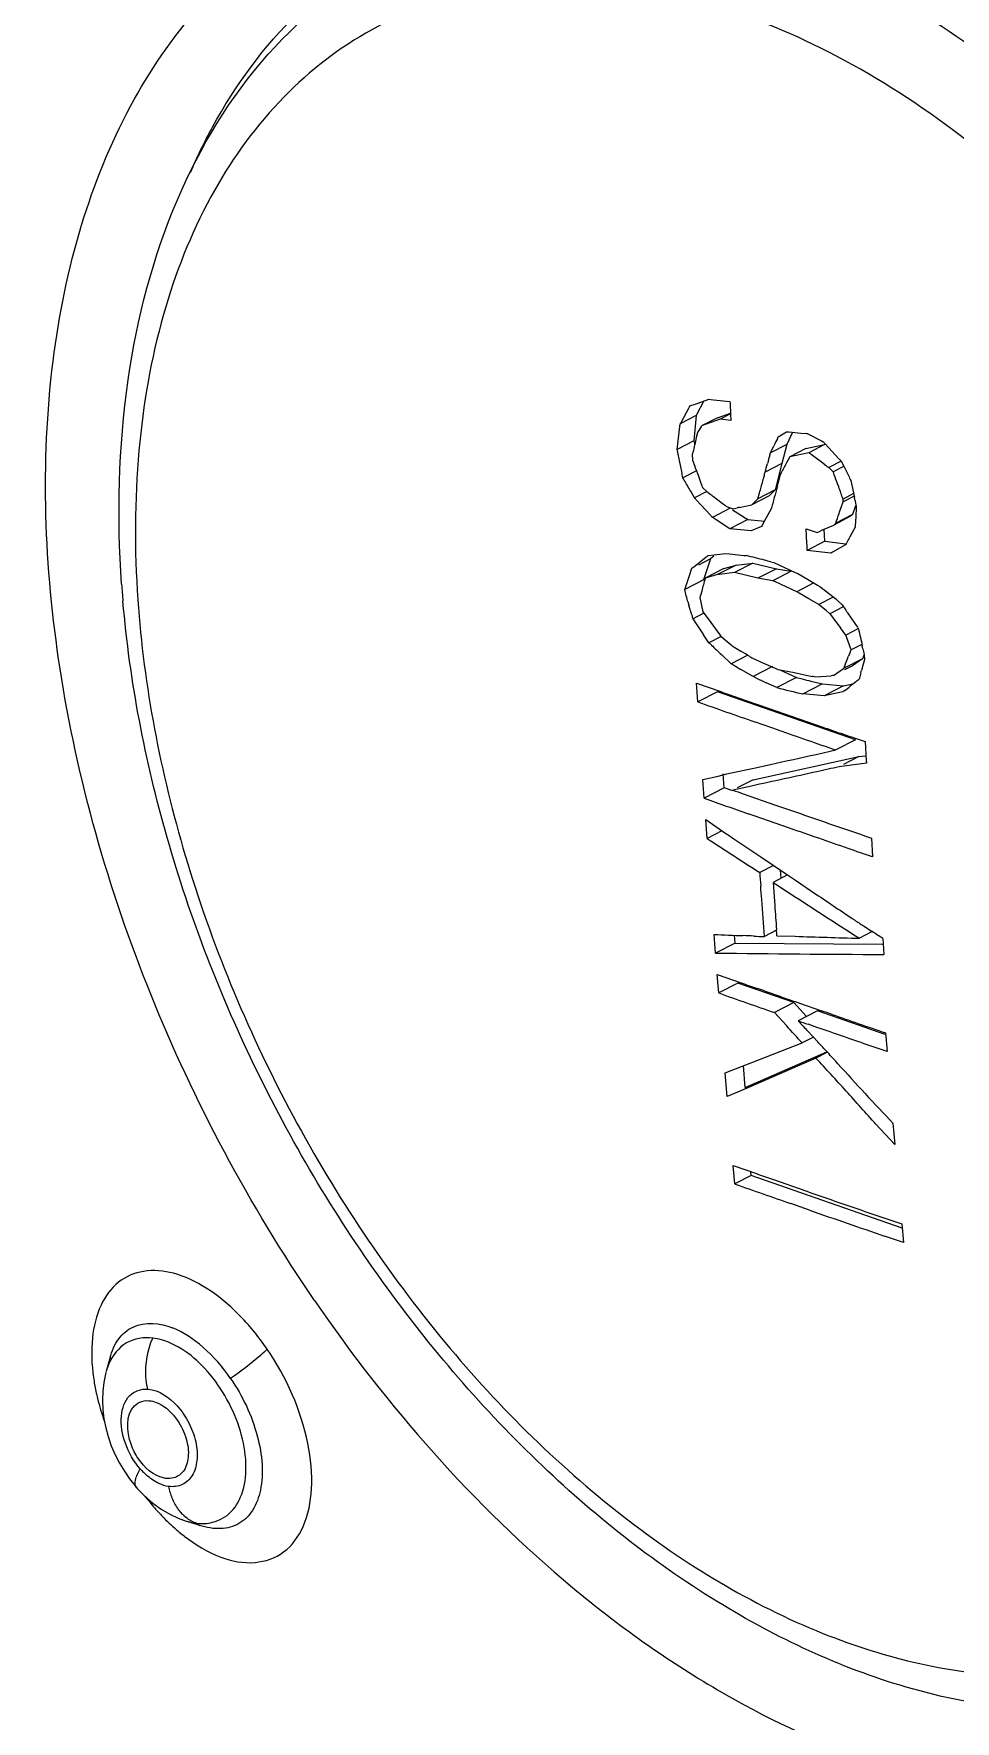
# Model space of a CAD drawing. Header units: millimetres. Extents: x 1241 to 1836, y -3 to 418.
# Drawn here: x 1631.25 to 1635.13, y 350.18 to 357.29 of the extents above; entities that cross this region are included whole.
import ezdxf

# ---------------------------------------------------------------- set-up
doc = ezdxf.new("R2010")
doc.units = ezdxf.units.MM
doc.header["$LTSCALE"] = 32.67
doc.layers.get('0').update_dxf_attribs({"linetype": 'CONTINUOUS'})
doc.layers.add('1', color=7, linetype='CONTINUOUS')

msp = doc.modelspace()

# ---------------------------------------------------------------- linework, layer by layer
at = {"color": 7, "linetype": 'Continuous'}
for p, q in [((1634.0128, 355.7224), (1634.0392, 355.7319)), ((1634.0392, 355.7319), (1634.0828, 355.7475)), ((1634.0719, 355.7436), (1634.0394, 355.6819)), ((1634.0828, 355.7475), (1634.0916, 355.7507)), ((1634.0916, 355.7507), (1634.1116, 355.7487)), ((1634.1116, 355.7487), (1634.1813, 355.7417)), ((1634.0394, 355.6819), (1633.9719, 355.6472)), ((1633.9765, 355.6555), (1634.0081, 355.7139)), ((1634.0394, 355.6819), (1634.029, 355.5756)), ((1634.1288, 355.6728), (1634.0613, 355.6381)), ((1634.1402, 355.6664), (1634.0613, 355.6381)), ((1634.1288, 355.6728), (1634.1838, 355.6925)), ((1634.184, 355.689), (1634.1402, 355.6664)), ((1634.185, 355.6619), (1634.1402, 355.6664)), ((1634.1847, 355.6709), (1634.185, 355.6619)), ((1633.9594, 355.5397), (1633.9719, 355.6472)), ((1634.0448, 355.6103), (1634.0396, 355.5893)), ((1634.0594, 355.635), (1634.0467, 355.6134)), ((1634.3851, 355.5922), (1634.42, 355.6138)), ((1634.4446, 355.6115), (1634.4206, 355.5602)), ((1634.43, 355.6129), (1634.48, 355.6079)), ((1634.48, 355.6079), (1634.5001, 355.6061)), ((1634.5102, 355.6051), (1634.5675, 355.5754)), ((1634.029, 355.5756), (1633.9594, 355.5397)), ((1634.0227, 355.5174), (1634.0238, 355.4946)), ((1634.029, 355.5756), (1634.0327, 355.5589)), ((1634.4206, 355.5602), (1634.3525, 355.5251)), ((1634.3525, 355.5251), (1634.367, 355.5548)), ((1634.4206, 355.5602), (1634.3996, 355.4796)), ((1634.5017, 355.543), (1634.4339, 355.5081)), ((1634.5139, 355.5253), (1634.4339, 355.5081)), ((1634.5017, 355.543), (1634.5804, 355.5596)), ((1634.5804, 355.5596), (1634.5139, 355.5253)), ((1634.5792, 355.4768), (1634.5232, 355.5184)), ((1634.5675, 355.5754), (1634.5747, 355.5717)), ((1634.5831, 355.5626), (1634.6255, 355.5171)), ((1634.6255, 355.5171), (1634.6422, 355.4988)), ((1633.9728, 355.4729), (1633.9698, 355.4861)), ((1634.04, 355.4488), (1633.9832, 355.4196)), ((1634.0238, 355.4946), (1634.0328, 355.4687)), ((1634.0374, 355.4558), (1634.0471, 355.4305)), ((1634.3996, 355.4796), (1634.3296, 355.4435)), ((1634.3996, 355.4796), (1634.3719, 355.3683)), ((1634.4339, 355.5081), (1634.4198, 355.4826)), ((1634.6505, 355.49), (1634.5979, 355.4629)), ((1634.6022, 355.4588), (1634.5979, 355.4629)), ((1634.6167, 355.4452), (1634.6022, 355.4588)), ((1634.6602, 355.4676), (1634.6167, 355.4452)), ((1634.6506, 355.4896), (1634.6638, 355.4625)), ((1634.0471, 355.4305), (1634.0518, 355.4178)), ((1634.0518, 355.4178), (1634.0608, 355.3922)), ((1634.0652, 355.3795), (1634.0839, 355.3617)), ((1634.3129, 355.3807), (1634.3159, 355.393)), ((1634.3814, 355.3846), (1634.3796, 355.3777)), ((1634.6401, 355.381), (1634.6352, 355.3936)), ((1634.6906, 355.4088), (1634.7065, 355.3361)), ((1634.032, 355.3354), (1634.0161, 355.3633)), ((1634.0838, 355.362), (1634.032, 355.3354)), ((1634.0991, 355.2621), (1634.0404, 355.3261)), ((1634.0839, 355.3617), (1634.1024, 355.3477)), ((1634.1116, 355.3407), (1634.1489, 355.3129)), ((1634.1489, 355.3129), (1634.1581, 355.306)), ((1634.221, 355.2951), (1634.2739, 355.3064)), ((1634.3469, 355.344), (1634.2739, 355.3064)), ((1634.2739, 355.3064), (1634.2994, 355.331)), ((1634.3719, 355.3683), (1634.2994, 355.331)), ((1634.2994, 355.331), (1634.3064, 355.3559)), ((1634.3719, 355.3683), (1634.3469, 355.344)), ((1634.6515, 355.2986), (1634.6589, 355.3188)), ((1634.7025, 355.353), (1634.6583, 355.3302)), ((1634.6589, 355.3188), (1634.6583, 355.3302)), ((1634.705, 355.3425), (1634.6589, 355.3188)), ((1634.709, 355.3241), (1634.7114, 355.312)), ((1634.1819, 355.2914), (1634.1074, 355.253)), ((1634.1237, 355.2423), (1634.1155, 355.2476)), ((1634.1811, 355.2048), (1634.1237, 355.2423)), ((1634.1673, 355.299), (1634.1945, 355.2894)), ((1634.2563, 355.2436), (1634.1811, 355.2048)), ((1634.1917, 355.2851), (1634.2563, 355.2436)), ((1634.1945, 355.2894), (1634.2122, 355.2932)), ((1634.2563, 355.2436), (1634.3267, 355.2364)), ((1634.3412, 355.2638), (1634.3189, 355.2224)), ((1634.3552, 355.2892), (1634.3412, 355.2638)), ((1634.6902, 355.2575), (1634.6188, 355.2207)), ((1634.6985, 355.2656), (1634.6274, 355.2289)), ((1634.6985, 355.2656), (1634.6902, 355.2575)), ((1634.7103, 355.3012), (1634.6985, 355.2656)), ((1634.2707, 355.1958), (1634.1811, 355.2048)), ((1634.3144, 355.2141), (1634.2707, 355.1958)), ((1634.5029, 355.2047), (1634.5485, 355.1889)), ((1634.5485, 355.1889), (1634.5564, 355.1925)), ((1634.5564, 355.1925), (1634.5723, 355.1997)), ((1634.5723, 355.1997), (1634.6188, 355.2207)), ((1634.5822, 355.1521), (1634.5786, 355.2025)), ((1634.6188, 355.2207), (1634.6274, 355.2289)), ((1634.7093, 355.2121), (1634.6951, 355.1867)), ((1634.7099, 355.2219), (1634.7093, 355.2121)), ((1634.0817, 355.0862), (1634.0894, 355.0922)), ((1634.0894, 355.0922), (1634.1129, 355.0951)), ((1634.1133, 355.0896), (1634.0991, 355.0783)), ((1634.1129, 355.0951), (1634.1521, 355.0998)), ((1634.1521, 355.0998), (1634.16, 355.1008)), ((1634.16, 355.1008), (1634.1799, 355.0988)), ((1634.1799, 355.0988), (1634.2396, 355.0927)), ((1634.2396, 355.0927), (1634.2495, 355.0917)), ((1634.5822, 355.1521), (1634.5076, 355.1137)), ((1634.6069, 355.1019), (1634.5076, 355.1137)), ((1634.5822, 355.1521), (1634.6686, 355.1413)), ((1634.6098, 355.1035), (1634.6069, 355.1019)), ((1634.6137, 355.1057), (1634.6098, 355.1035)), ((1634.6681, 355.1368), (1634.6137, 355.1057)), ((1634.0109, 355.0081), (1634.0214, 355.0383)), ((1634.0214, 355.0383), (1634.0351, 355.0492)), ((1634.0351, 355.0492), (1634.0817, 355.0862)), ((1634.0991, 355.0783), (1634.0483, 355.0521)), ((1634.0991, 355.0783), (1634.0698, 354.9896)), ((1634.1553, 355.0368), (1634.0769, 354.9965)), ((1634.2075, 355.0516), (1634.1294, 355.0114)), ((1634.2, 355.02), (1634.1372, 355.0123)), ((1634.1553, 355.0368), (1634.2075, 355.0516)), ((1634.2779, 355.0601), (1634.2, 355.02)), ((1634.2993, 354.9964), (1634.2, 355.02)), ((1634.2075, 355.0516), (1634.2779, 355.0601)), ((1634.2779, 355.0601), (1634.3772, 355.0365)), ((1634.3772, 355.0365), (1634.2993, 354.9964)), ((1634.354, 355.0654), (1634.3671, 355.062)), ((1634.4401, 355.0256), (1634.3624, 354.9856)), ((1634.3671, 355.062), (1634.4119, 355.0415)), ((1634.3772, 355.0365), (1634.4401, 355.0256)), ((1634.4119, 355.0415), (1634.4567, 355.021)), ((1634.4567, 355.021), (1634.468, 355.0158)), ((1633.991, 354.949), (1634.0109, 355.0081)), ((1634.0698, 354.9896), (1633.991, 354.949)), ((1634.1294, 355.0114), (1634.0769, 354.9965)), ((1634.1372, 355.0123), (1634.1294, 355.0114)), ((1634.3624, 354.9856), (1634.2993, 354.9964)), ((1634.3736, 354.9805), (1634.3624, 354.9856)), ((1634.4184, 354.96), (1634.3736, 354.9805)), ((1634.4632, 354.9395), (1634.4184, 354.96)), ((1634.5351, 354.9766), (1634.4633, 354.9395)), ((1634.468, 355.0159), (1634.5091, 354.9918)), ((1634.5091, 354.9918), (1634.5502, 354.9677)), ((1634.5502, 354.9677), (1634.5606, 354.9617)), ((1634.5606, 354.9617), (1634.6023, 354.9288)), ((1634.0203, 354.8416), (1634.0087, 354.8813)), ((1634.0549, 354.9153), (1634.0673, 354.8554)), ((1634.0623, 354.9421), (1634.0574, 354.9242)), ((1634.4735, 354.9335), (1634.4633, 354.9395)), ((1634.5147, 354.9094), (1634.4735, 354.9335)), ((1634.5558, 354.8853), (1634.5147, 354.9094)), ((1634.6172, 354.917), (1634.5558, 354.8854)), ((1634.561, 354.8811), (1634.5558, 354.8854)), ((1634.5871, 354.8598), (1634.561, 354.8811)), ((1634.6023, 354.9288), (1634.6273, 354.9091)), ((1634.6592, 354.876), (1634.6028, 354.847)), ((1634.6273, 354.9091), (1634.6356, 354.9025)), ((1634.6356, 354.9025), (1634.6546, 354.8849)), ((1634.6546, 354.8849), (1634.6697, 354.8623)), ((1634.0248, 354.8259), (1634.0704, 354.8494)), ((1634.0673, 354.8554), (1634.0932, 354.8199)), ((1634.0932, 354.8199), (1634.1192, 354.7851)), ((1634.6028, 354.847), (1634.5871, 354.8598)), ((1634.6773, 354.851), (1634.7079, 354.8061)), ((1634.7079, 354.8061), (1634.7192, 354.7894)), ((1634.0927, 354.7244), (1634.0705, 354.758)), ((1634.1442, 354.7509), (1634.0927, 354.7244)), ((1634.1192, 354.7851), (1634.1391, 354.7579)), ((1634.1444, 354.7506), (1634.1859, 354.7163)), ((1634.6707, 354.7569), (1634.6481, 354.787)), ((1634.7229, 354.7838), (1634.6707, 354.7569)), ((1634.6922, 354.694), (1634.6731, 354.7499)), ((1634.1867, 354.636), (1634.1457, 354.6747)), ((1634.2563, 354.6718), (1634.1867, 354.636)), ((1634.191, 354.7121), (1634.2279, 354.6892)), ((1634.6644, 354.6245), (1634.6816, 354.6678)), ((1634.6851, 354.6765), (1634.6922, 354.694)), ((1634.7379, 354.7175), (1634.6922, 354.694)), ((1634.7478, 354.675), (1634.7408, 354.657)), ((1634.7421, 354.699), (1634.7447, 354.687)), ((1634.7472, 354.6752), (1634.7485, 354.6525)), ((1634.2789, 354.5816), (1634.2277, 354.6117)), ((1634.2741, 354.6608), (1634.3228, 354.6389)), ((1634.3615, 354.6241), (1634.2789, 354.5816)), ((1634.3228, 354.6389), (1634.3717, 354.617)), ((1634.3717, 354.617), (1634.3839, 354.6115)), ((1634.3839, 354.6115), (1634.447, 354.6007)), ((1634.3922, 354.6101), (1634.4623, 354.578)), ((1634.447, 354.6007), (1634.4772, 354.594)), ((1634.4772, 354.594), (1634.5275, 354.5827)), ((1634.6178, 354.5862), (1634.6609, 354.6158)), ((1634.7408, 354.657), (1634.6609, 354.6158)), ((1634.6985, 354.6278), (1634.6639, 354.6099)), ((1634.7408, 354.657), (1634.6985, 354.6278)), ((1634.7339, 354.5983), (1634.7288, 354.5802)), ((1634.7434, 354.6342), (1634.7362, 354.6072)), ((1634.7485, 354.6525), (1634.7434, 354.6342)), ((1634.0411, 354.5544), (1634.1431, 354.5183)), ((1634.0461, 354.4752), (1634.0411, 354.5544)), ((1634.29, 354.5764), (1634.2789, 354.5816)), ((1634.3796, 354.5354), (1634.3348, 354.5559)), ((1634.4623, 354.578), (1634.3796, 354.5354)), ((1634.4883, 354.5088), (1634.5707, 354.5513)), ((1634.5376, 354.5805), (1634.5641, 354.5824)), ((1634.5641, 354.5824), (1634.6087, 354.5855)), ((1634.5717, 354.5512), (1634.6601, 354.5422)), ((1634.6601, 354.5422), (1634.5782, 354.5)), ((1634.6601, 354.5422), (1634.7002, 354.5506)), ((1634.7185, 354.5651), (1634.7107, 354.5589)), ((1634.1292, 354.518), (1634.0461, 354.4752)), ((1634.7114, 354.3154), (1634.1292, 354.518)), ((1634.1772, 354.5064), (1634.2446, 354.483)), ((1634.2446, 354.483), (1634.3474, 354.447)), ((1634.5782, 354.5), (1634.4883, 354.5088)), ((1634.6578, 354.517), (1634.5782, 354.5)), ((1634.3855, 354.3564), (1634.2886, 354.3901)), ((1634.3474, 354.447), (1634.5691, 354.3701)), ((1634.7114, 354.3154), (1634.6281, 354.2725)), ((1634.7052, 354.3233), (1634.7513, 354.3078)), ((1634.7513, 354.3078), (1634.7564, 354.2272)), ((1634.2793, 354.1469), (1634.7252, 354.2446)), ((1634.5449, 354.254), (1634.6281, 354.2725)), ((1634.7252, 354.2446), (1634.6598, 354.2109)), ((1634.7252, 354.2446), (1634.7529, 354.2483)), ((1634.1316, 354.1626), (1634.1686, 354.1712)), ((1634.1574, 354.1124), (1634.1533, 354.1721)), ((1634.1686, 354.1712), (1634.1807, 354.174)), ((1634.1807, 354.174), (1634.2817, 354.1962)), ((1634.2817, 354.1962), (1634.3528, 354.2118)), ((1634.757, 354.2173), (1634.6415, 354.2015)), ((1634.0676, 354.1478), (1634.1316, 354.1626)), ((1634.073, 354.0688), (1634.0676, 354.1478)), ((1634.1574, 354.1124), (1634.073, 354.0688)), ((1634.193, 354.1), (1634.1574, 354.1124)), ((1634.2717, 354.1201), (1634.1943, 354.1031)), ((1634.2793, 354.1469), (1634.2124, 354.1125)), ((1634.2369, 354.0881), (1634.3739, 354.0404)), ((1634.0847, 353.8998), (1634.0792, 353.9787)), ((1634.0792, 353.9787), (1634.1503, 353.9301)), ((1634.2839, 353.9947), (1634.2583, 354.0036)), ((1634.4324, 353.9431), (1634.2839, 353.9947)), ((1634.1474, 353.9321), (1634.0848, 353.8998)), ((1634.1738, 353.9143), (1634.1972, 353.8985)), ((1634.1972, 353.8985), (1634.2648, 353.8531)), ((1634.7777, 353.9011), (1634.7831, 353.8222)), ((1634.2648, 353.8531), (1634.3119, 353.8214)), ((1634.3119, 353.8214), (1634.4243, 353.7458)), ((1634.365, 353.7857), (1634.307, 353.7558)), ((1634.4243, 353.7458), (1634.3632, 353.7143)), ((1634.3969, 353.7317), (1634.3946, 353.7658)), ((1634.4243, 353.7458), (1634.4574, 353.7235)), ((1634.3632, 353.7143), (1634.3704, 353.6167)), ((1634.4574, 353.7235), (1634.5442, 353.6651)), ((1634.7445, 353.531), (1634.7815, 353.5069)), ((1634.1207, 353.4164), (1634.1146, 353.495)), ((1634.2029, 353.4587), (1634.1207, 353.4164)), ((1634.2029, 353.4587), (1634.2007, 353.4912)), ((1634.2029, 353.4587), (1634.8252, 353.454)), ((1634.378, 353.5122), (1634.3269, 353.4859)), ((1634.3798, 353.4894), (1634.4564, 353.487)), ((1634.7813, 353.5067), (1634.7271, 353.4788)), ((1634.8254, 353.4781), (1634.8287, 353.4332)), ((1634.8287, 353.4332), (1634.8304, 353.4106)), ((1634.1277, 353.3266), (1634.2292, 353.2907)), ((1634.1339, 353.2481), (1634.1277, 353.3266)), ((1634.2147, 353.2897), (1634.1339, 353.2481)), ((1634.4512, 353.2074), (1634.2147, 353.2897)), ((1634.2633, 353.2788), (1634.2975, 353.2669)), ((1634.4512, 353.2074), (1634.3695, 353.1653)), ((1634.4512, 353.2074), (1634.5043, 353.1484)), ((1634.5512, 353.1725), (1634.4695, 353.1305)), ((1634.4785, 353.2038), (1634.5679, 353.1729)), ((1634.8356, 353.0736), (1634.5512, 353.1725)), ((1634.4208, 353.109), (1634.3695, 353.1653)), ((1634.5526, 353.1018), (1634.511, 353.1161)), ((1634.2731, 352.9552), (1634.4858, 353.0376)), ((1634.5335, 353.0622), (1634.4858, 353.0376)), ((1634.5098, 353.087), (1634.5514, 353.0426)), ((1634.844, 353.0015), (1634.7602, 353.0299)), ((1634.8378, 353.08), (1634.844, 353.0015)), ((1634.2452, 352.8502), (1634.5906, 353.0005)), ((1634.5441, 352.9738), (1634.2562, 352.8488)), ((1634.5923, 352.9987), (1634.5441, 352.9738)), ((1634.1614, 352.9121), (1634.2731, 352.9552)), ((1634.17, 352.8114), (1634.1614, 352.9121)), ((1634.2452, 352.8502), (1634.2389, 352.9419)), ((1634.2562, 352.8488), (1634.17, 352.8114)), ((1634.8763, 352.6095), (1634.7969, 352.6952)), ((1634.8687, 352.699), (1634.8763, 352.6095)), ((1634.1954, 352.521), (1634.297, 352.4851)), ((1634.2025, 352.443), (1634.1954, 352.521)), ((1634.2711, 352.4783), (1634.2025, 352.443)), ((1634.2711, 352.4783), (1634.27, 352.4946)), ((1634.9074, 352.2568), (1634.2711, 352.4783)), ((1634.3652, 352.4614), (1634.5017, 352.4136)), ((1634.5172, 352.3326), (1634.4384, 352.3602)), ((1634.9056, 352.2744), (1634.9126, 352.1963)), ((1634.9126, 352.1963), (1634.8332, 352.2234)), ((1631.568, 351.7101), (1631.5653, 351.7027)), ((1631.6733, 351.1707), (1631.6794, 351.1637)), ((1631.7147, 351.1273), (1631.7483, 351.0981)), ((1631.7483, 351.0981), (1631.7836, 351.0726)), ((1631.8555, 351.0345), (1631.8889, 351.0224)), ((1631.8889, 351.0224), (1631.8903, 351.022)), ((1631.8903, 351.022), (1631.8977, 351.0199)), ((1631.8904, 351.0222), (1631.9128, 351.0151)), ((1631.9128, 351.0151), (1631.9278, 351.0101)), ((1631.9184, 351.0132), (1631.9362, 351.0073)), ((1631.9362, 351.0073), (1631.9461, 351.0039))]:
    msp.add_line(p, q, dxfattribs=at)
for points in [[(1631.5653, 351.7027), (1631.5558, 351.6681), (1631.5518, 351.6538)], [(1631.5517, 351.653), (1631.5486, 351.6413), (1631.5415, 351.6062), (1631.5371, 351.5695), (1631.5357, 351.5309), (1631.5374, 351.4917), (1631.542, 351.4533), (1631.5494, 351.4156), (1631.5596, 351.3782), (1631.573, 351.3399), (1631.5893, 351.3019), (1631.6077, 351.2659)], [(1631.6077, 351.2659), (1631.6281, 351.2318), (1631.6503, 351.1996), (1631.6733, 351.1707)], [(1631.6794, 351.1637), (1631.6828, 351.16), (1631.7147, 351.1273)], [(1631.7836, 351.0726), (1631.8195, 351.0514), (1631.8555, 351.0345)]]:
    msp.add_lwpolyline(points, dxfattribs=at)
for centre, radius, start, end in [((1633.0781, 356.2324), 1.0648, 330.86171, 331.38333), ((1634.8423, 355.1735), 0.9909, 150.89582, 151.44447), ((1634.3961, 355.4019), 0.4085, 148.81436, 149.32285), ((1633.6975, 355.854), 0.423, 328.8115, 329.30142), ((1633.738, 355.9083), 0.7202, 333.29146, 333.9643), ((1634.6395, 357.8887), 2.2855, 264.4882, 264.74156), ((1634.2791, 353.1818), 2.4344, 84.55336, 84.79153), ((1634.8014, 355.3314), 0.8005, 165.81173, 166.56759), ((1633.6702, 355.7178), 0.709, 343.45244, 344.22622), ((1635.2981, 355.1253), 1.0254, 153.38601, 155.23484), ((1631.0612, 350.8947), 5.7762, 53.17583, 53.29094), ((1632.966, 354.0877), 2.1887, 42.36544, 42.69025), ((1634.7393, 355.7115), 0.7471, 198.96417, 200.01093), ((1635.3263, 355.2278), 1.0182, 163.56422, 165.68044), ((1640.9229, 363.96), 10.5928, 233.21139, 233.33712), ((1633.5723, 355.0698), 1.1098, 19.06177, 19.77358), ((1636.1766, 356.9012), 2.0787, 222.42838, 222.77056), ((1633.2317, 354.9863), 0.8675, 29.24036, 29.96106), ((1634.9358, 355.6917), 0.9248, 198.89339, 199.73112), ((1633.5439, 355.5693), 0.7917, 344.36554, 346.22213), ((1635.0838, 355.2049), 0.7906, 164.35682, 166.2322), ((1640.7126, 353.6204), 6.6382, 164.17407, 164.28812), ((1633.312, 355.7183), 1.054, 344.17102, 344.88854), ((1634.8732, 355.2517), 0.5094, 165.68119, 166.47961), ((1633.9879, 355.4838), 0.4058, 345.84708, 347.83356), ((1635.1417, 355.0229), 0.8538, 150.67058, 151.3101), ((1635.4733, 355.7945), 0.8727, 205.57777, 206.23237), ((1633.0334, 354.4238), 1.3521, 41.86151, 42.39283), ((1634.9428, 356.4486), 1.3851, 232.64074, 233.12028), ((1635.2038, 356.6759), 1.7235, 232.64307, 233.02688), ((1634.1482, 355.2134), 0.5716, 11.70168, 12.39897), ((1633.7975, 355.1406), 0.9298, 11.38288, 11.71243), ((1635.5329, 355.4751), 0.8375, 191.22998, 192.06854), ((1635.0245, 356.0926), 1.2434, 221.90963, 222.47368), ((1633.0283, 353.6055), 1.9695, 56.49371, 56.77812), ((1635.0253, 351.5111), 3.8685, 101.99905, 102.13289), ((1635.0573, 355.0931), 0.729, 163.64924, 164.38781), ((1635.2154, 354.7244), 1.0255, 150.94917, 151.4772), ((1633.7123, 355.1649), 0.7915, 2.13916, 2.87893), ((1635.2873, 354.8672), 0.6729, 151.65372, 152.45286), ((1633.1146, 350.3411), 4.8842, 76.09, 76.56277), ((1633.0508, 350.113), 5.1209, 75.55982, 76.01156), ((1632.7026, 348.7343), 6.5429, 75.38089, 75.61771), ((1636.236, 355.2932), 4.6305, 183.9808, 184.88203), ((1649.9388, 350.7077), 16.4314, 164.87016, 165.0664), ((1635.7233, 355.3931), 1.7893, 196.16686, 196.6192), ((1635.2271, 354.5975), 1.2145, 164.39683, 164.83213), ((1634.8738, 355.0915), 0.8893, 196.3229, 197.36489), ((1651.9283, 366.8228), 21.5514, 213.82552, 214.04308), ((1660.5219, 374.3861), 32.4588, 217.01082, 217.14354), ((1636.7185, 356.2346), 2.466, 213.81353, 214.12947), ((1635.3496, 355.6381), 1.4968, 216.02391, 216.36747), ((1633.6559, 354.4107), 1.0722, 18.43821, 18.83695), ((1636.7461, 356.1535), 2.4433, 213.94057, 214.1062), ((1653.4217, 358.9614), 19.1596, 192.59481, 192.8173), ((1632.1192, 352.6326), 2.8758, 46.37341, 46.66632), ((1636.8277, 357.5781), 3.9526, 226.42972, 227.27013), ((1635.0409, 355.7406), 1.3342, 230.14796, 230.4345), ((1630.9628, 349.3399), 6.2671, 58.20429, 58.6009), ((1636.1383, 357.6856), 3.5531, 238.17897, 238.35348), ((1635.4965, 354.3428), 0.8773, 157.6448, 158.25785), ((1633.5885, 354.4516), 1.1799, 12.103, 12.69726), ((1636.1184, 354.9805), 1.4047, 192.05809, 192.55342), ((1631.7244, 350.4749), 4.8351, 59.24394, 59.38488), ((1636.6835, 358.8011), 4.8561, 239.19987, 239.62092), ((1635.6904, 354.2022), 1.1095, 157.62625, 158.11204), ((1633.9327, 354.8134), 0.8296, 344.96958, 345.60906), ((1642.266, 371.9209), 19.0905, 245.30429, 245.45202), ((1635.2841, 358.0172), 3.5974, 255.43843, 257.21889), ((1635.4336, 358.3013), 3.8479, 255.37969, 255.75042), ((1635.4248, 358.2667), 3.8122, 255.75078, 256.30905), ((1635.4286, 358.2823), 3.8282, 256.30924, 256.68435), ((1633.4982, 349.9007), 4.7938, 77.47842, 77.60198), ((1635.4332, 358.302), 3.8484, 256.68423, 256.87345), ((1635.4367, 358.3167), 3.8636, 256.87345, 257.06349), ((1634.8433, 351.4341), 3.1601, 94.09165, 94.25698), ((1637.0439, 351.4994), 3.847, 128.191, 128.33437), ((1631.8133, 358.1543), 4.6174, 308.14543, 308.50448), ((1637.6349, 350.8529), 4.7207, 128.2751, 128.62645), ((1632.0571, 357.95), 4.3059, 308.17605, 308.30839), ((1635.7057, 354.3032), 1.0154, 164.1681, 164.69491), ((1649.9489, 399.3689), 47.6271, 250.4942, 250.80332), ((1638.5978, 367.2247), 13.4647, 250.67979, 250.83358), ((1652.5466, 406.4916), 55.2079, 250.79439, 251.06074), ((1639.1368, 367.4643), 13.868, 250.7698, 250.96651), ((1641.4419, 374.2163), 21.0026, 251.02896, 251.29182), ((1622.0479, 410.6962), 57.8092, 282.289681, 282.484593), ((1636.6268, 354.3352), 1.8735, 183.3054, 183.60761), ((1638.3032, 365.8201), 12.4167, 250.67462, 250.88369), ((1647.8986, 393.085), 41.3933, 250.4879, 250.75991), ((1657.5579, 420.6221), 70.5026, 250.801678, 251.148835), ((1673.4137, 414.3707), 72.1352, 236.960926, 237.171279), ((1638.3161, 360.0682), 7.4182, 235.83606, 236.05501), ((1591.5359, 230.3175), 130.8563, 70.749198, 70.863893), ((1648.2567, 354.7754), 13.9868, 184.18018, 184.40928), ((1626.279, 353.0901), 8.0554, 3.92729, 4.34254), ((1674.1919, 414.8726), 72.984, 236.926263, 237.266561), ((1646.5894, 354.4384), 12.2466, 183.84726, 184.08328), ((1644.2587, 354.2962), 9.9117, 184.22278, 184.51897), ((1638.3429, 359.0608), 6.5975, 236.55386, 236.94704), ((1635.1371, 376.1121), 22.6402, 267.41144, 267.7195), ((1633.9327, 345.5948), 7.9008, 87.46327, 87.79847), ((1634.9357, 367.9192), 14.4461, 267.40812, 267.5849), ((1624.6693, 352.7563), 9.7381, 4.3172, 4.47), ((1637.5775, 452.8405), 99.4026, 268.200704, 268.3568), ((1631.0576, 347.7771), 6.8335, 56.53908, 56.97891), ((1635.1077, 431.7066), 78.2965, 269.277705, 269.797095), ((1657.2309, 418.6131), 69.3257, 250.538918, 250.745312), ((1638.6498, 365.8987), 13.3606, 250.67837, 250.83315), ((1627.308, 333.1344), 21.3113, 70.66003, 70.85435), ((1643.636, 379.5965), 27.9364, 250.61975, 250.76798), ((1639.5844, 368.0253), 15.6763, 250.8192, 250.9916), ((1627.4443, 332.6495), 21.7246, 70.73352, 70.85819), ((1639.4894, 357.7483), 6.8208, 222.61145, 223.10899), ((1639.0758, 366.3919), 14.0386, 250.84563, 251.02468), ((1629.0434, 347.8805), 7.5488, 42.67073, 43.1435), ((1629.312, 348.1422), 7.174, 42.07976, 42.5881), ((1641.6949, 373.6215), 22.3937, 250.70949, 250.89436), ((1658.7642, 422.0575), 73.8205, 250.565922, 250.759994), ((1657.6743, 418.9826), 70.4869, 250.807046, 251.154312), ((1652.2966, 403.2774), 53.9581, 250.76131, 251.11647), ((1632.3672, 351.751), 0.878, 188.12496, 191.92451), ((1631.919, 351.4398), 0.2987, 221.56345, 225.14666), ((1632.5403, 351.764), 1.0424, 217.79446, 221.12995), ((1632.4998, 351.7284), 0.9885, 221.12147, 224.54059), ((1632.4305, 351.6594), 0.8907, 224.50069, 229.67286), ((1631.9967, 351.1709), 0.1724, 220.60052, 227.76168), ((1632.372, 351.5915), 0.8011, 229.72476, 231.75684), ((1631.964, 351.2624), 0.2514, 254.71268, 261.90687), ((1631.9614, 351.2463), 0.2352, 261.98347, 262.93278), ((1631.9565, 351.2055), 0.194, 262.88162, 271.43671), ((1631.9567, 351.1926), 0.1811, 271.46941, 280.37985), ((1632.3529, 351.5676), 0.7705, 231.76715, 232.19281)]:
    msp.add_arc(centre, radius, start, end, dxfattribs=at)
for points, knots in [([(1632.4303, 351.9516), (1632.1545, 352.3546), (1631.6964, 353.2117), (1631.3101, 354.5626), (1631.2661, 355.6797), (1631.4271, 356.4755), (1631.6316, 356.9838), (1631.9198, 357.4082), (1632.2852, 357.7345), (1632.7167, 357.9498), (1633.1985, 358.0463), (1633.7138, 358.0232), (1634.451, 357.8304), (1634.9696, 357.5253), (1635.2921, 357.2776)], [0, 0, 0, 0, 0.153873, 0.303399, 0.439597, 0.501144, 0.558098, 0.611087, 0.661377, 0.710765, 0.761237, 0.814541, 0.871885, 1, 1, 1, 1]), ([(1636.4725, 355.9075), (1636.2399, 356.2444), (1635.7337, 356.8459), (1634.9709, 357.4252), (1634.3418, 357.7148), (1633.8966, 357.8365), (1633.4725, 357.8688), (1633.2026, 357.8299), (1633.0773, 357.7957)], [0, 0, 0, 0, 0.298994, 0.569805, 0.691403, 0.802937, 0.905115, 1, 1, 1, 1]), ([(1631.6167, 354.9717), (1631.5968, 355.258), (1631.609, 355.8118), (1631.8092, 356.5853), (1632.1935, 357.2229), (1632.5719, 357.5227), (1632.7752, 357.6274)], [0, 0, 0, 0, 0.28159, 0.539081, 0.775598, 1, 1, 1, 1]), ([(1637.1911, 353.3517), (1637.1204, 353.8137), (1636.8445, 354.7308), (1636.1357, 355.9455), (1635.3342, 356.7689), (1634.619, 357.2231), (1634.0904, 357.4381), (1633.5708, 357.5287), (1633.0781, 357.4882), (1632.6332, 357.3139), (1632.2579, 357.0128), (1631.9678, 356.6013), (1631.7708, 356.0976), (1631.6712, 355.5206), (1631.6704, 355.1144), (1631.6849, 354.9049)], [0, 0, 0, 0, 0.146983, 0.29735, 0.43883, 0.503329, 0.562709, 0.617158, 0.667712, 0.716257, 0.765207, 0.816859, 0.872837, 0.933956, 1, 1, 1, 1]), ([(1631.9069, 356.707), (1631.9351, 356.772), (1632.0534, 357.0159), (1632.2165, 357.2391), (1632.3598, 357.3788)], [0, 0, 0, 0, 0.261538, 1, 1, 1, 1]), ([(1636.4844, 350.4266), (1636.2634, 350.3128), (1635.7521, 350.1748), (1634.9395, 350.274), (1634.1327, 350.637), (1633.3745, 351.2251), (1632.7045, 351.9966), (1632.1626, 352.9013), (1631.783, 353.8798), (1631.651, 354.5626), (1631.6223, 354.8991)], [0, 0, 0, 0, 0.099045, 0.204344, 0.320141, 0.447372, 0.583786, 0.724959, 0.865445, 1, 1, 1, 1]), ([(1631.6849, 354.9049), (1631.7103, 354.5405), (1631.8545, 353.7975), (1632.2899, 352.7444), (1632.915, 351.7951), (1633.6776, 351.0324), (1634.5145, 350.521), (1635.2496, 350.3434), (1635.7897, 350.3878), (1636.1534, 350.5056), (1636.4766, 350.7056), (1636.6553, 350.8865), (1636.735, 350.9861)], [0, 0, 0, 0, 0.140003, 0.287353, 0.434232, 0.572878, 0.697438, 0.80601, 0.855663, 0.90353, 0.951122, 1, 1, 1, 1]), ([(1634.6415, 354.2015), (1634.6104, 354.1946), (1634.4873, 354.167), (1634.3639, 354.1404), (1634.2717, 354.1201)], [0, 0, 0, 0, 0.252474, 1, 1, 1, 1]), ([(1634.7969, 352.6952), (1634.7544, 352.7411), (1634.6721, 352.8359), (1634.5863, 352.9273), (1634.5441, 352.9738)], [0, 0, 0, 0, 0.49938, 1, 1, 1, 1]), ([(1634.6366, 352.95), (1634.6748, 352.9078), (1634.751, 352.8231), (1634.8298, 352.7408), (1634.8687, 352.699)], [0, 0, 0, 0, 0.498987, 1, 1, 1, 1]), ([(1632.2304, 351.7466), (1632.1944, 351.7994), (1632.1165, 351.8944), (1631.9833, 352.0055), (1631.8459, 352.0723), (1631.7117, 352.0856), (1631.5946, 352.0362), (1631.5186, 351.929), (1631.4858, 351.7866), (1631.4902, 351.6822), (1631.4981, 351.6269)], [0, 0, 0, 0, 0.160991, 0.307594, 0.434192, 0.540935, 0.63732, 0.739434, 0.859367, 1, 1, 1, 1]), ([(1632.4303, 351.9516), (1632.7366, 351.5041), (1633.2674, 350.8988), (1634.1009, 350.3028), (1634.7263, 350.0046), (1635.347, 349.856), (1635.9411, 349.8669), (1636.4824, 350.0423), (1636.785, 350.2619), (1636.9163, 350.39)], [0, 0, 0, 0, 0.302774, 0.44184, 0.570008, 0.68715, 0.795058, 0.89757, 1, 1, 1, 1]), ([(1631.568, 351.7101), (1631.5755, 351.7385), (1631.5971, 351.7912), (1631.6851, 351.8668), (1631.7795, 351.8572), (1631.8311, 351.837)], [0, 0, 0, 0, 0.264653, 0.5, 1, 1, 1, 1]), ([(1632.0761, 351.6234), (1632.0425, 351.6715), (1631.9703, 351.7548), (1631.8781, 351.8182), (1631.8311, 351.837)], [0, 0, 0, 0, 0.537006, 1, 1, 1, 1]), ([(1631.7484, 351.7936), (1631.711, 351.7983), (1631.6291, 351.7856), (1631.578, 351.7206), (1631.563, 351.6855)], [0, 0, 0, 0, 0.496884, 1, 1, 1, 1]), ([(1631.7272, 351.5779), (1631.7231, 351.5954), (1631.7125, 351.6677), (1631.7254, 351.7437), (1631.7484, 351.7936)], [0, 0, 0, 0, 0.246914, 1, 1, 1, 1]), ([(1631.9894, 351.0144), (1632.0188, 351.0199), (1632.0788, 351.0481), (1632.1323, 351.1392), (1632.1464, 351.2563), (1632.1273, 351.3884), (1632.0733, 351.5214), (1631.9754, 351.673), (1631.8648, 351.7629), (1631.7844, 351.786)], [0, 0, 0, 0, 0.091525, 0.190684, 0.309122, 0.446521, 0.595185, 0.744238, 1, 1, 1, 1]), ([(1631.8806, 350.9588), (1631.9273, 350.9226), (1632.0207, 350.8652), (1632.1732, 350.8345), (1632.3101, 350.882), (1632.3959, 351.0039), (1632.4259, 351.1673), (1632.4002, 351.4305), (1632.3117, 351.6273), (1632.2304, 351.7466)], [0, 0, 0, 0, 0.128958, 0.235633, 0.328961, 0.427312, 0.545192, 0.684936, 1, 1, 1, 1]), ([(1632.2304, 351.7466), (1632.2213, 351.7374), (1632.1729, 351.6927), (1632.1197, 351.6533), (1632.0761, 351.6234)], [0, 0, 0, 0, 0.196505, 1, 1, 1, 1]), ([(1632.0761, 351.6234), (1632.1268, 351.5504), (1632.1826, 351.4295), (1632.2131, 351.2658), (1632.2074, 351.1573), (1632.1761, 351.0678), (1632.1152, 351.0049), (1632.0313, 350.9842), (1631.9743, 350.9942), (1631.9461, 351.0039)], [0, 0, 0, 0, 0.318328, 0.464905, 0.593201, 0.703096, 0.798027, 0.893046, 1, 1, 1, 1]), ([(1631.5082, 351.5696), (1631.5104, 351.5592), (1631.5201, 351.5169), (1631.5326, 351.4753), (1631.5435, 351.4444)], [0, 0, 0, 0, 0.245158, 1, 1, 1, 1]), ([(1631.6955, 351.2417), (1631.6678, 351.273), (1631.6268, 351.3451), (1631.606, 351.4564), (1631.6337, 351.5433), (1631.6849, 351.5759), (1631.7132, 351.5789), (1631.7272, 351.5779)], [0, 0, 0, 0, 0.300604, 0.580151, 0.801727, 0.899295, 1, 1, 1, 1]), ([(1631.7272, 351.5779), (1631.7746, 351.5745), (1631.8445, 351.5247), (1631.9025, 351.4383), (1631.9322, 351.359), (1631.9385, 351.2814), (1631.9211, 351.2143), (1631.8749, 351.1699), (1631.8344, 351.1656), (1631.8154, 351.1681)], [0, 0, 0, 0, 0.248636, 0.398538, 0.548381, 0.684964, 0.800787, 0.899721, 1, 1, 1, 1]), ([(1631.6873, 351.285), (1631.6744, 351.3037), (1631.6394, 351.3699), (1631.6326, 351.4697), (1631.6711, 351.5081)], [0, 0, 0, 0, 0.294733, 1, 1, 1, 1]), ([(1631.6711, 351.5081), (1631.6796, 351.5167), (1631.7021, 351.5301), (1631.7279, 351.5305), (1631.7405, 351.5284)], [0, 0, 0, 0, 0.486573, 1, 1, 1, 1]), ([(1631.7405, 351.5284), (1631.7507, 351.5267), (1631.7959, 351.5119), (1631.8316, 351.4763), (1631.8524, 351.446)], [0, 0, 0, 0, 0.219029, 1, 1, 1, 1]), ([(1631.8524, 351.446), (1631.8684, 351.4225), (1631.8923, 351.3722), (1631.9025, 351.296), (1631.884, 351.2291), (1631.8468, 351.2054), (1631.8288, 351.2023)], [0, 0, 0, 0, 0.302214, 0.579382, 0.806449, 1, 1, 1, 1]), ([(1631.8288, 351.2023), (1631.8171, 351.2004), (1631.7592, 351.2039), (1631.7124, 351.2482), (1631.6873, 351.285)], [0, 0, 0, 0, 0.21037, 1, 1, 1, 1]), ([(1631.6794, 351.1637), (1631.6726, 351.1714), (1631.6734, 351.2037), (1631.6867, 351.2269), (1631.6955, 351.2417)], [0, 0, 0, 0, 0.373886, 1, 1, 1, 1]), ([(1631.7756, 351.18), (1631.7697, 351.1827), (1631.7452, 351.1956), (1631.7233, 351.2132), (1631.7084, 351.2281)], [0, 0, 0, 0, 0.235278, 1, 1, 1, 1]), ([(1631.8658, 351.0587), (1631.8622, 351.0629), (1631.8477, 351.0814), (1631.8366, 351.1024), (1631.83, 351.1189)], [0, 0, 0, 0, 0.240749, 1, 1, 1, 1]), ([(1631.9325, 351.013), (1631.9279, 351.0144), (1631.9092, 351.0215), (1631.8922, 351.033), (1631.8808, 351.0432)], [0, 0, 0, 0, 0.238096, 1, 1, 1, 1])]:
    msp.add_open_spline(points, degree=3, knots=knots, dxfattribs=at)
for points in [[(1634.1813, 355.7417), (1634.1824, 355.7181), (1634.184, 355.6945), (1634.1847, 355.6709)], [(1634.0396, 355.5893), (1634.0345, 355.5688), (1634.0304, 355.5481), (1634.0252, 355.5276)], [(1633.9698, 355.4861), (1633.9659, 355.5039), (1633.9629, 355.5219), (1633.9594, 355.5397)], [(1633.9832, 355.4196), (1633.9797, 355.4373), (1633.9768, 355.4552), (1633.9728, 355.4729)], [(1634.3296, 355.4435), (1634.3329, 355.4556), (1634.3367, 355.4675), (1634.3398, 355.4797)], [(1634.4198, 355.4826), (1634.4123, 355.4688), (1634.4051, 355.4548), (1634.3974, 355.4411)], [(1634.6638, 355.4625), (1634.6712, 355.4475), (1634.679, 355.4328), (1634.6862, 355.4177)], [(1634.0161, 355.3633), (1634.0069, 355.3789), (1633.9975, 355.3943), (1633.9886, 355.4101)], [(1634.3928, 355.4328), (1634.39, 355.4213), (1634.3871, 355.4098), (1634.3846, 355.3983)], [(1634.6352, 355.3936), (1634.6303, 355.4064), (1634.6258, 355.4193), (1634.6213, 355.4322)], [(1634.6583, 355.3302), (1634.6522, 355.3471), (1634.6466, 355.3642), (1634.6401, 355.381)], [(1634.3654, 355.3254), (1634.363, 355.3163), (1634.3604, 355.3073), (1634.3578, 355.2983)], [(1634.3779, 355.3708), (1634.3737, 355.3556), (1634.3693, 355.3406), (1634.3654, 355.3254)], [(1634.6274, 355.2289), (1634.632, 355.2422), (1634.6371, 355.2554), (1634.6415, 355.2688)], [(1634.6415, 355.2688), (1634.6447, 355.2788), (1634.648, 355.2887), (1634.6515, 355.2986)], [(1634.7139, 355.3), (1634.7125, 355.274), (1634.7116, 355.2479), (1634.7099, 355.2219)], [(1634.5076, 355.1137), (1634.5062, 355.1406), (1634.5043, 355.1675), (1634.5033, 355.1944)], [(1634.6907, 355.1784), (1634.6834, 355.1644), (1634.6756, 355.1506), (1634.6681, 355.1368)], [(1634.0047, 354.8949), (1633.9996, 354.9127), (1633.9953, 354.9309), (1633.991, 354.949)], [(1634.7831, 353.8222), (1634.7487, 353.8339), (1634.7141, 353.8449), (1634.6798, 353.8569)], [(1634.3269, 353.4859), (1634.323, 353.5379), (1634.319, 353.5899), (1634.3154, 353.6418)], [(1634.5442, 353.6651), (1634.5984, 353.6287), (1634.6522, 353.5918), (1634.7066, 353.5558)], [(1634.4858, 353.0376), (1634.4641, 353.0614), (1634.4423, 353.0851), (1634.4208, 353.109)], [(1634.7602, 353.0299), (1634.6908, 353.0535), (1634.6218, 353.078), (1634.5526, 353.1018)], [(1634.6126, 353.1574), (1634.6875, 353.1312), (1634.7627, 353.1056), (1634.8378, 353.08)], [(1631.7844, 351.786), (1631.7727, 351.7895), (1631.7606, 351.7921), (1631.7484, 351.7936)], [(1631.563, 351.6855), (1631.5586, 351.6752), (1631.555, 351.6646), (1631.5519, 351.6538)], [(1631.8154, 351.1681), (1631.8016, 351.1699), (1631.7882, 351.1743), (1631.7756, 351.18)], [(1631.83, 351.1189), (1631.8236, 351.1348), (1631.8188, 351.1513), (1631.8154, 351.1681)]]:
    msp.add_open_spline(points, degree=3, dxfattribs=at)
at = {"layer": '1', "color": 7, "linetype": 'Continuous'}
for points, knots in [([(1636.9962, 337.3888), (1636.0453, 337.7198), (1634.1357, 338.6295), (1631.4684, 340.5363), (1628.9674, 342.9709), (1626.7255, 345.8418), (1624.8249, 349.0422), (1623.3365, 352.4524), (1622.316, 355.9453), (1621.8021, 359.3914), (1621.8153, 362.6641), (1622.3602, 365.6452), (1623.4256, 368.2253), (1624.7522, 369.9806), (1626.0205, 371.0492), (1627.0556, 371.6812), (1628.1761, 372.1464), (1629.7888, 372.5441), (1631.9926, 372.5865), (1633.7288, 372.1703), (1634.5979, 371.8677)], [0, 0, 0, 0, 0.060652, 0.126472, 0.196722, 0.270171, 0.345279, 0.42036, 0.49373, 0.563859, 0.629526, 0.69001, 0.745288, 0.79624, 0.820706, 0.844851, 0.869007, 0.893503, 0.944566, 1, 1, 1, 1]), ([(1636.9122, 339.1203), (1636.0558, 339.4184), (1634.336, 340.2377), (1631.9338, 341.955), (1629.6813, 344.1476), (1627.6622, 346.7331), (1625.9505, 349.6155), (1624.61, 352.6868), (1623.691, 355.8326), (1623.2281, 358.9361), (1623.2401, 361.8836), (1623.7305, 364.5683), (1624.691, 366.8924), (1626.102, 368.7623), (1627.9203, 370.0825), (1630.0595, 370.7761), (1632.4051, 370.8193), (1633.9695, 370.445), (1634.7522, 370.1725)], [0, 0, 0, 0, 0.060669, 0.126507, 0.196777, 0.270246, 0.345375, 0.420477, 0.493868, 0.564016, 0.629701, 0.690202, 0.745496, 0.796462, 0.844947, 0.893474, 0.944551, 1, 1, 1, 1]), ([(1623.6296, 369.0349), (1623.2875, 368.4681), (1622.6896, 367.2396), (1622.0769, 365.231), (1621.7297, 363.0487), (1621.6205, 359.8937), (1622.1776, 355.7445), (1623.8047, 350.8315), (1626.2891, 346.1999), (1628.9752, 342.7843), (1631.4092, 340.4798), (1633.8684, 338.5966), (1635.9033, 337.5219), (1637.2953, 337.0373)], [0, 0, 0, 0, 0.051584, 0.10586, 0.163077, 0.223249, 0.351315, 0.486767, 0.624473, 0.758849, 0.823278, 0.885162, 1, 1, 1, 1])]:
    msp.add_open_spline(points, degree=3, knots=knots, dxfattribs=at)

doc.saveas('drawing.dxf')
